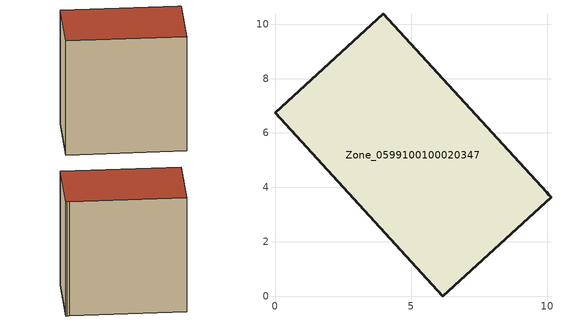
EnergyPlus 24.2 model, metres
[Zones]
Zone_0599100100020347
 floor ground (C_G): 9.99,3.81 10.07,3.73 10.14,3.64 6.16,0 0,6.74 3.98,10.38 z3.58
 wall outside (C_F): 6.16,0 10.14,3.64 10.07,3.73 9.99,3.81 3.98,10.38 0,6.74 6.16,0 z3.58:13.12
 roof outside (C_R): 10.07,3.73 9.99,3.81 3.98,10.38 0,6.74 6.16,0 10.14,3.64 z13.12
[BUILDING]
Pand.0599100100020347: North Axis=0; Terrain=City; Loads Convergence Tolerance Value=0.04; Temperature Convergence Tolerance Value=0.4; Solar Distribution=FullExterior; Maximum Number of Warmup Days=25; Minimum Number of Warmup Days=1
[Site:Location]
Rotterdam.The.Hague.AP_ZH_NLD Design_Conditions: Latitude=51.96; Longitude=4.45; Time Zone=1; Elevation=-4.5
[SITE:GROUNDTEMPERATURE:BUILDINGSURFACE]
18, 18, 18, 18, 18, 18, 18, 18, 18, 18, 18, 18
[MATERIAL] Thermal Absorptance=0.9; Solar Absorptance=0.7; Visible Absorptance=0.7
Name | Roughness | Thickness | Conductivity | Density | Specific Heat
G.TI.2015-2018 | MediumSmooth | 0.15 | 0.0428571 | 540 | 1210
F.TI.2015-2018 | Rough | 0.3 | 0.0666667 | 1920 | 840
R.TI.2015-2018 | MediumRough | 0.2 | 0.0333333 | 1500 | 1000
[CONSTRUCTION]
C_G: G.TI.2015-2018
C_F: F.TI.2015-2018
C_R: R.TI.2015-2018
[ZONE]
Zone_0599100100020347: Type=1; Multiplier=1; Ceiling Height=Autocalculate; Volume=Autocalculate; Floor Area=autocalculate; Part of Total Floor Area=Yes
[ZONEINFILTRATION:DESIGNFLOWRATE]
Infil_Zone_0599100100020347: Zone or ZoneList or Space or SpaceList=Zone_0599100100020347; Schedule=AlwaysOn; Design Flow Rate Calculation Method=Flow/Area; Flow Rate per Floor Area=0.0015; Constant Term Coefficient=1; Temperature Term Coefficient=0; Velocity Term Coefficient=0; Velocity Squared Term Coefficient=0
[HVACTEMPLATE:ZONE:IDEALLOADSAIRSYSTEM]
Zone_0599100100020347: Maximum Heating Supply Air Temperature=50; Minimum Cooling Supply Air Temperature=13; Maximum Heating Supply Air Humidity Ratio=0.0156; Minimum Cooling Supply Air Humidity Ratio=0.0077; Heating Limit=NoLimit; Cooling Limit=NoLimit; Dehumidification Control Type=ConstantSensibleHeatRatio; Cooling Sensible Heat Ratio=0.7; Dehumidification Setpoint=60; Humidification Control Type=None; Humidification Setpoint=30; Outdoor Air Method=None; Outdoor Air Flow Rate per Person=0.00944; Outdoor Air Flow Rate per Zone Floor Area=0; Outdoor Air Flow Rate per Zone=0; Demand Controlled Ventilation Type=None; Outdoor Air Economizer Type=NoEconomizer; Heat Recovery Type=None; Sensible Heat Recovery Effectiveness=0.7; Latent Heat Recovery Effectiveness=0.65
[ZONECONTROL:THERMOSTAT]
ThermostatControl_Zone_0599100100020347: Zone or ZoneList=Zone_0599100100020347; Control Type Schedule=DualSetpointControlType; Control 1=Thermostat_Zone_0599100100020347; Temperature Difference Between Cutout And Setpoint=0
[THERMOSTATSETPOINT:DUALSETPOINT]
Thermostat_Zone_0599100100020347: Heating Setpoint Temperature Schedule=HeatingSetpoint_Zone_0599100100020347; Cooling Setpoint Temperature Schedule=CoolingSetpoint_Zone_0599100100020347
[SCHEDULE:COMPACT]
HeatingSetpoint_Zone_0599100100020347: Through: 12/31, For: AllDays, Until: 24:00, 21
CoolingSetpoint_Zone_0599100100020347: Through: 12/31, For: AllDays, Until: 24:00, 24
DualSetpointControlType: Through: 12/31, For: AllDays, Until: 24:00, 4
AlwaysOn: Through: 12/31, For: AllDays, Until: 24:00, 1
